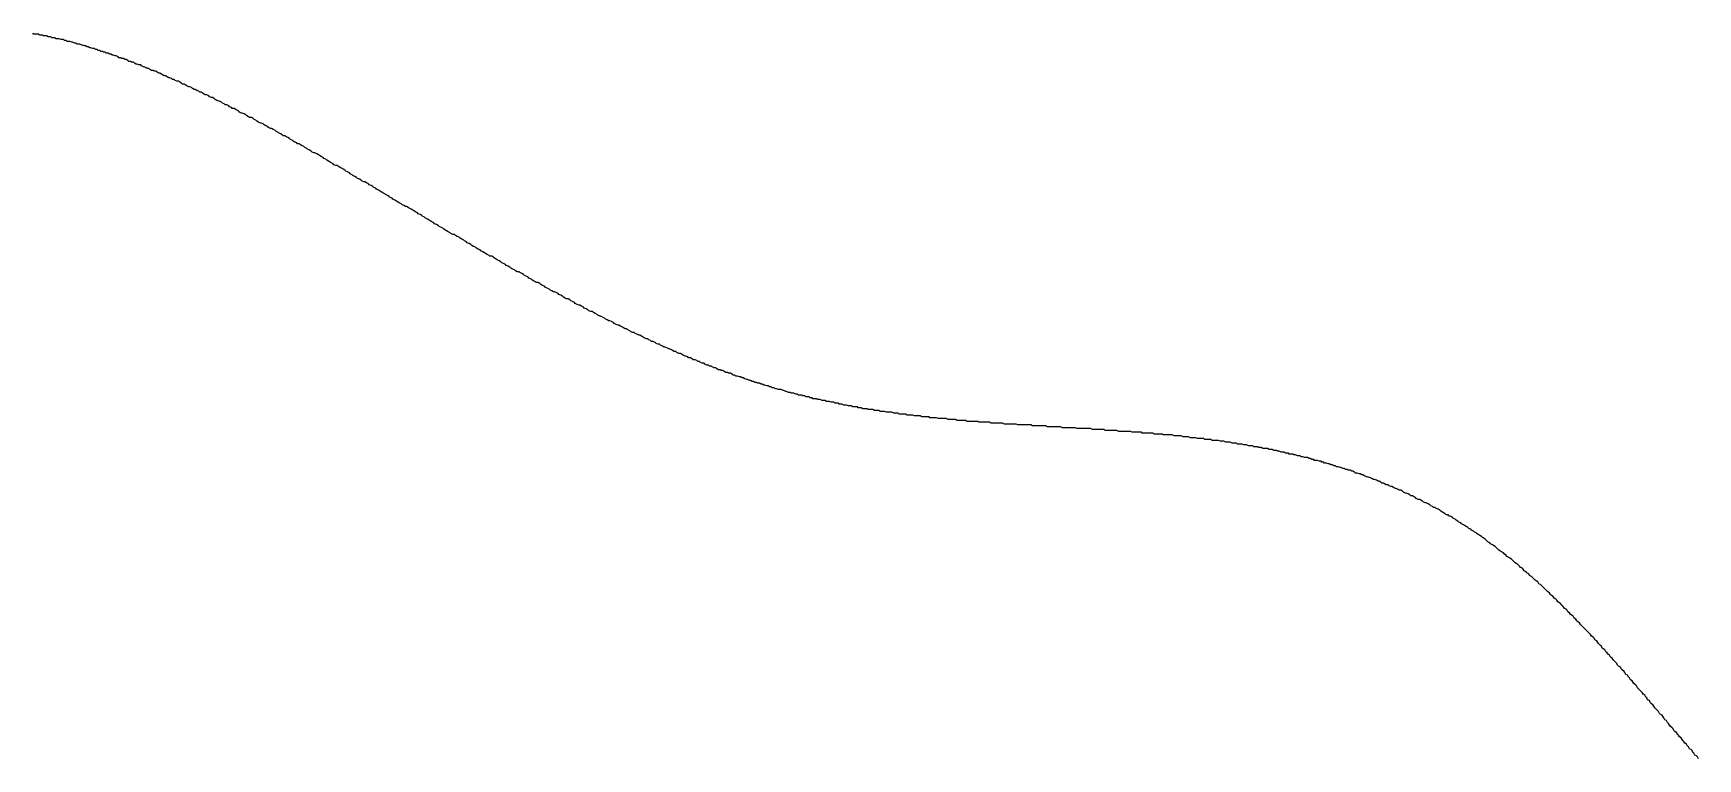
# Model space of a CAD drawing. Header units: millimetres. Extents: x 111 to 2999, y 81 to 1941.
# Drawn here: x 975.25 to 993.59, y 1430.98 to 1438.98 of the extents above; entities that cross this region are included whole.
import ezdxf

# ---------------------------------------------------------------- set-up
doc = ezdxf.new("R2010")
doc.units = ezdxf.units.MM

msp = doc.modelspace()

# ---------------------------------------------------------------- linework, layer by layer
msp.add_polyline3d([(993.6, 1430.983, 0), (993.59, 1431.003, 0), (993.58, 1431.013, 0), (993.56, 1431.023, 0), (993.55, 1431.043, 0), (993.54, 1431.053, 0), (993.53, 1431.073, 0), (993.52, 1431.083, 0), (993.5, 1431.093, 0), (993.49, 1431.113, 0), (993.48, 1431.123, 0), (993.47, 1431.143, 0), (993.45, 1431.153, 0), (993.44, 1431.173, 0), (993.43, 1431.183, 0), (993.42, 1431.193, 0), (993.41, 1431.213, 0), (993.39, 1431.223, 0), (993.38, 1431.243, 0), (993.37, 1431.253, 0), (993.36, 1431.273, 0), (993.34, 1431.283, 0), (993.33, 1431.293, 0), (993.32, 1431.313, 0), (993.31, 1431.323, 0), (993.29, 1431.343, 0), (993.28, 1431.353, 0), (993.27, 1431.373, 0), (993.26, 1431.383, 0), (993.25, 1431.403, 0), (993.23, 1431.413, 0), (993.22, 1431.433, 0), (993.21, 1431.443, 0), (993.2, 1431.463, 0), (993.18, 1431.473, 0), (993.17, 1431.483, 0), (993.16, 1431.503, 0), (993.15, 1431.513, 0), (993.13, 1431.533, 0), (993.12, 1431.543, 0), (993.11, 1431.563, 0), (993.1, 1431.573, 0), (993.08, 1431.593, 0), (993.07, 1431.603, 0), (993.06, 1431.623, 0), (993.04, 1431.633, 0), (993.03, 1431.653, 0), (993.02, 1431.663, 0), (993.01, 1431.683, 0), (992.99, 1431.693, 0), (992.98, 1431.713, 0), (992.97, 1431.723, 0), (992.96, 1431.733, 0), (992.94, 1431.753, 0), (992.93, 1431.763, 0), (992.92, 1431.783, 0), (992.91, 1431.793, 0), (992.89, 1431.813, 0), (992.88, 1431.823, 0), (992.87, 1431.843, 0), (992.85, 1431.853, 0), (992.84, 1431.873, 0), (992.83, 1431.883, 0), (992.82, 1431.903, 0), (992.8, 1431.913, 0), (992.79, 1431.933, 0), (992.78, 1431.943, 0), (992.76, 1431.963, 0), (992.75, 1431.973, 0), (992.74, 1431.993, 0), (992.72, 1432.003, 0), (992.71, 1432.013, 0), (992.7, 1432.033, 0), (992.69, 1432.043, 0), (992.67, 1432.063, 0), (992.66, 1432.073, 0), (992.65, 1432.093, 0), (992.63, 1432.103, 0), (992.62, 1432.123, 0), (992.61, 1432.133, 0), (992.59, 1432.153, 0), (992.58, 1432.163, 0), (992.57, 1432.183, 0), (992.55, 1432.193, 0), (992.54, 1432.203, 0), (992.53, 1432.223, 0), (992.52, 1432.233, 0), (992.5, 1432.253, 0), (992.49, 1432.263, 0), (992.48, 1432.283, 0), (992.46, 1432.293, 0), (992.45, 1432.313, 0), (992.44, 1432.323, 0), (992.42, 1432.333, 0), (992.41, 1432.353, 0), (992.4, 1432.363, 0), (992.38, 1432.383, 0), (992.37, 1432.393, 0), (992.35, 1432.413, 0), (992.34, 1432.423, 0), (992.33, 1432.433, 0), (992.31, 1432.453, 0), (992.3, 1432.463, 0), (992.29, 1432.483, 0), (992.27, 1432.493, 0), (992.26, 1432.503, 0), (992.25, 1432.523, 0), (992.23, 1432.533, 0), (992.22, 1432.553, 0), (992.21, 1432.563, 0), (992.19, 1432.573, 0), (992.18, 1432.593, 0), (992.16, 1432.603, 0), (992.15, 1432.623, 0), (992.14, 1432.633, 0), (992.12, 1432.643, 0), (992.11, 1432.663, 0), (992.1, 1432.673, 0), (992.08, 1432.693, 0), (992.07, 1432.703, 0), (992.05, 1432.713, 0), (992.04, 1432.733, 0), (992.03, 1432.743, 0), (992.01, 1432.753, 0), (992, 1432.773, 0), (991.98, 1432.783, 0), (991.97, 1432.793, 0), (991.96, 1432.813, 0), (991.94, 1432.823, 0), (991.93, 1432.833, 0), (991.91, 1432.853, 0), (991.9, 1432.863, 0), (991.89, 1432.873, 0), (991.87, 1432.893, 0), (991.86, 1432.903, 0), (991.84, 1432.913, 0), (991.83, 1432.933, 0), (991.81, 1432.943, 0), (991.8, 1432.953, 0), (991.79, 1432.963, 0), (991.77, 1432.983, 0), (991.76, 1432.993, 0), (991.74, 1433.003, 0), (991.73, 1433.023, 0), (991.71, 1433.033, 0), (991.7, 1433.043, 0), (991.68, 1433.053, 0), (991.67, 1433.073, 0), (991.66, 1433.083, 0), (991.64, 1433.093, 0), (991.63, 1433.103, 0), (991.61, 1433.123, 0), (991.6, 1433.133, 0), (991.58, 1433.143, 0), (991.57, 1433.153, 0), (991.55, 1433.173, 0), (991.54, 1433.183, 0), (991.52, 1433.193, 0), (991.51, 1433.203, 0), (991.49, 1433.213, 0), (991.48, 1433.223, 0), (991.46, 1433.243, 0), (991.45, 1433.253, 0), (991.43, 1433.263, 0), (991.42, 1433.273, 0), (991.4, 1433.283, 0), (991.39, 1433.293, 0), (991.37, 1433.313, 0), (991.36, 1433.323, 0), (991.34, 1433.333, 0), (991.33, 1433.343, 0), (991.31, 1433.353, 0), (991.3, 1433.363, 0), (991.28, 1433.373, 0), (991.27, 1433.383, 0), (991.25, 1433.403, 0), (991.24, 1433.413, 0), (991.22, 1433.423, 0), (991.21, 1433.433, 0), (991.19, 1433.443, 0), (991.18, 1433.453, 0), (991.16, 1433.463, 0), (991.15, 1433.473, 0), (991.13, 1433.483, 0), (991.12, 1433.493, 0), (991.1, 1433.503, 0), (991.09, 1433.513, 0), (991.07, 1433.523, 0), (991.06, 1433.533, 0), (991.04, 1433.543, 0), (991.02, 1433.553, 0), (991.01, 1433.563, 0), (990.99, 1433.573, 0), (990.98, 1433.583, 0), (990.96, 1433.593, 0), (990.95, 1433.603, 0), (990.93, 1433.613, 0), (990.92, 1433.623, 0), (990.9, 1433.633, 0), (990.89, 1433.643, 0), (990.87, 1433.653, 0), (990.85, 1433.663, 0), (990.84, 1433.673, 0), (990.82, 1433.673, 0), (990.81, 1433.683, 0), (990.79, 1433.693, 0), (990.78, 1433.703, 0), (990.76, 1433.713, 0), (990.75, 1433.723, 0), (990.73, 1433.733, 0), (990.71, 1433.743, 0), (990.7, 1433.753, 0), (990.68, 1433.753, 0), (990.67, 1433.763, 0), (990.65, 1433.773, 0), (990.64, 1433.783, 0), (990.62, 1433.793, 0), (990.6, 1433.803, 0), (990.59, 1433.803, 0), (990.57, 1433.813, 0), (990.56, 1433.823, 0), (990.54, 1433.833, 0), (990.53, 1433.843, 0), (990.51, 1433.843, 0), (990.49, 1433.853, 0), (990.48, 1433.863, 0), (990.46, 1433.873, 0), (990.45, 1433.883, 0), (990.43, 1433.883, 0), (990.42, 1433.893, 0), (990.4, 1433.903, 0), (990.38, 1433.913, 0), (990.37, 1433.913, 0), (990.35, 1433.923, 0), (990.34, 1433.933, 0), (990.32, 1433.943, 0), (990.3, 1433.943, 0), (990.29, 1433.953, 0), (990.27, 1433.963, 0), (990.26, 1433.963, 0), (990.24, 1433.973, 0), (990.22, 1433.983, 0), (990.21, 1433.983, 0), (990.19, 1433.993, 0), (990.18, 1434.003, 0), (990.16, 1434.003, 0), (990.14, 1434.013, 0), (990.13, 1434.023, 0), (990.11, 1434.023, 0), (990.1, 1434.033, 0), (990.08, 1434.043, 0), (990.07, 1434.043, 0), (990.05, 1434.053, 0), (990.03, 1434.063, 0), (990.02, 1434.063, 0), (990, 1434.073, 0), (989.98, 1434.083, 0), (989.97, 1434.083, 0), (989.95, 1434.093, 0), (989.94, 1434.093, 0), (989.92, 1434.103, 0), (989.9, 1434.113, 0), (989.89, 1434.113, 0), (989.87, 1434.123, 0), (989.86, 1434.123, 0), (989.84, 1434.133, 0), (989.82, 1434.133, 0), (989.81, 1434.143, 0), (989.79, 1434.153, 0), (989.78, 1434.153, 0), (989.76, 1434.163, 0), (989.74, 1434.163, 0), (989.73, 1434.173, 0), (989.71, 1434.173, 0), (989.7, 1434.183, 0), (989.68, 1434.183, 0), (989.66, 1434.193, 0), (989.65, 1434.193, 0), (989.63, 1434.203, 0), (989.61, 1434.203, 0), (989.6, 1434.213, 0), (989.58, 1434.213, 0), (989.57, 1434.223, 0), (989.55, 1434.223, 0), (989.53, 1434.233, 0), (989.52, 1434.233, 0), (989.5, 1434.243, 0), (989.48, 1434.243, 0), (989.47, 1434.253, 0), (989.45, 1434.253, 0), (989.44, 1434.263, 0), (989.42, 1434.263, 0), (989.4, 1434.273, 0), (989.39, 1434.273, 0), (989.37, 1434.273, 0), (989.36, 1434.283, 0), (989.34, 1434.283, 0), (989.32, 1434.293, 0), (989.31, 1434.293, 0), (989.29, 1434.303, 0), (989.27, 1434.303, 0), (989.26, 1434.303, 0), (989.24, 1434.313, 0), (989.22, 1434.313, 0), (989.21, 1434.323, 0), (989.19, 1434.323, 0), (989.18, 1434.323, 0), (989.16, 1434.333, 0), (989.14, 1434.333, 0), (989.13, 1434.343, 0), (989.11, 1434.343, 0), (989.09, 1434.343, 0), (989.08, 1434.353, 0), (989.06, 1434.353, 0), (989.05, 1434.353, 0), (989.03, 1434.363, 0), (989.01, 1434.363, 0), (989, 1434.363, 0), (988.98, 1434.373, 0), (988.96, 1434.373, 0), (988.95, 1434.383, 0), (988.93, 1434.383, 0), (988.92, 1434.383, 0), (988.9, 1434.393, 0), (988.88, 1434.393, 0), (988.87, 1434.393, 0), (988.85, 1434.403, 0), (988.83, 1434.403, 0), (988.82, 1434.403, 0), (988.8, 1434.403, 0), (988.78, 1434.413, 0), (988.77, 1434.413, 0), (988.75, 1434.413, 0), (988.74, 1434.423, 0), (988.72, 1434.423, 0), (988.7, 1434.423, 0), (988.69, 1434.433, 0), (988.67, 1434.433, 0), (988.65, 1434.433, 0), (988.64, 1434.433, 0), (988.62, 1434.443, 0), (988.6, 1434.443, 0), (988.59, 1434.443, 0), (988.57, 1434.453, 0), (988.56, 1434.453, 0), (988.54, 1434.453, 0), (988.52, 1434.453, 0), (988.51, 1434.463, 0), (988.49, 1434.463, 0), (988.47, 1434.463, 0), (988.46, 1434.463, 0), (988.44, 1434.473, 0), (988.42, 1434.473, 0), (988.41, 1434.473, 0), (988.39, 1434.473, 0), (988.37, 1434.483, 0), (988.36, 1434.483, 0), (988.34, 1434.483, 0), (988.33, 1434.483, 0), (988.31, 1434.493, 0), (988.29, 1434.493, 0), (988.28, 1434.493, 0), (988.26, 1434.493, 0), (988.24, 1434.493, 0), (988.23, 1434.503, 0), (988.21, 1434.503, 0), (988.19, 1434.503, 0), (988.18, 1434.503, 0), (988.16, 1434.503, 0), (988.15, 1434.513, 0), (988.13, 1434.513, 0), (988.11, 1434.513, 0), (988.1, 1434.513, 0), (988.08, 1434.513, 0), (988.06, 1434.523, 0), (988.05, 1434.523, 0), (988.03, 1434.523, 0), (988.01, 1434.523, 0), (988, 1434.523, 0), (987.98, 1434.533, 0), (987.96, 1434.533, 0), (987.95, 1434.533, 0), (987.93, 1434.533, 0), (987.92, 1434.533, 0), (987.9, 1434.543, 0), (987.88, 1434.543, 0), (987.87, 1434.543, 0), (987.85, 1434.543, 0), (987.83, 1434.543, 0), (987.82, 1434.543, 0), (987.8, 1434.553, 0), (987.78, 1434.553, 0), (987.77, 1434.553, 0), (987.75, 1434.553, 0), (987.74, 1434.553, 0), (987.72, 1434.553, 0), (987.7, 1434.553, 0), (987.69, 1434.563, 0), (987.67, 1434.563, 0), (987.65, 1434.563, 0), (987.64, 1434.563, 0), (987.62, 1434.563, 0), (987.6, 1434.563, 0), (987.59, 1434.573, 0), (987.57, 1434.573, 0), (987.55, 1434.573, 0), (987.54, 1434.573, 0), (987.52, 1434.573, 0), (987.51, 1434.573, 0), (987.49, 1434.573, 0), (987.47, 1434.573, 0), (987.46, 1434.583, 0), (987.44, 1434.583, 0), (987.42, 1434.583, 0), (987.41, 1434.583, 0), (987.39, 1434.583, 0), (987.37, 1434.583, 0), (987.36, 1434.583, 0), (987.34, 1434.593, 0), (987.33, 1434.593, 0), (987.31, 1434.593, 0), (987.29, 1434.593, 0), (987.28, 1434.593, 0), (987.26, 1434.593, 0), (987.24, 1434.593, 0), (987.23, 1434.593, 0), (987.21, 1434.593, 0), (987.19, 1434.603, 0), (987.18, 1434.603, 0), (987.16, 1434.603, 0), (987.14, 1434.603, 0), (987.13, 1434.603, 0), (987.11, 1434.603, 0), (987.1, 1434.603, 0), (987.08, 1434.603, 0), (987.06, 1434.603, 0), (987.05, 1434.613, 0), (987.03, 1434.613, 0), (987.01, 1434.613, 0), (987, 1434.613, 0), (986.98, 1434.613, 0), (986.96, 1434.613, 0), (986.95, 1434.613, 0), (986.93, 1434.613, 0), (986.92, 1434.613, 0), (986.9, 1434.623, 0), (986.88, 1434.623, 0), (986.87, 1434.623, 0), (986.85, 1434.623, 0), (986.83, 1434.623, 0), (986.82, 1434.623, 0), (986.8, 1434.623, 0), (986.78, 1434.623, 0), (986.77, 1434.623, 0), (986.75, 1434.623, 0), (986.73, 1434.633, 0), (986.72, 1434.633, 0), (986.7, 1434.633, 0), (986.69, 1434.633, 0), (986.67, 1434.633, 0), (986.65, 1434.633, 0), (986.64, 1434.633, 0), (986.62, 1434.633, 0), (986.6, 1434.633, 0), (986.59, 1434.633, 0), (986.57, 1434.643, 0), (986.55, 1434.643, 0), (986.54, 1434.643, 0), (986.52, 1434.643, 0), (986.51, 1434.643, 0), (986.49, 1434.643, 0), (986.47, 1434.643, 0), (986.46, 1434.643, 0), (986.44, 1434.643, 0), (986.42, 1434.643, 0), (986.41, 1434.653, 0), (986.39, 1434.653, 0), (986.37, 1434.653, 0), (986.36, 1434.653, 0), (986.34, 1434.653, 0), (986.33, 1434.653, 0), (986.31, 1434.653, 0), (986.29, 1434.653, 0), (986.28, 1434.653, 0), (986.26, 1434.653, 0), (986.24, 1434.663, 0), (986.23, 1434.663, 0), (986.21, 1434.663, 0), (986.19, 1434.663, 0), (986.18, 1434.663, 0), (986.16, 1434.663, 0), (986.15, 1434.663, 0), (986.13, 1434.663, 0), (986.11, 1434.663, 0), (986.1, 1434.663, 0), (986.08, 1434.673, 0), (986.06, 1434.673, 0), (986.05, 1434.673, 0), (986.03, 1434.673, 0), (986.01, 1434.673, 0), (986, 1434.673, 0), (985.98, 1434.673, 0), (985.97, 1434.673, 0), (985.95, 1434.673, 0), (985.93, 1434.683, 0), (985.92, 1434.683, 0), (985.9, 1434.683, 0), (985.88, 1434.683, 0), (985.87, 1434.683, 0), (985.85, 1434.683, 0), (985.83, 1434.683, 0), (985.82, 1434.683, 0), (985.8, 1434.683, 0), (985.79, 1434.693, 0), (985.77, 1434.693, 0), (985.75, 1434.693, 0), (985.74, 1434.693, 0), (985.72, 1434.693, 0), (985.7, 1434.693, 0), (985.69, 1434.693, 0), (985.67, 1434.693, 0), (985.66, 1434.703, 0), (985.64, 1434.703, 0), (985.62, 1434.703, 0), (985.61, 1434.703, 0), (985.59, 1434.703, 0), (985.57, 1434.703, 0), (985.56, 1434.703, 0), (985.54, 1434.703, 0), (985.52, 1434.713, 0), (985.51, 1434.713, 0), (985.49, 1434.713, 0), (985.48, 1434.713, 0), (985.46, 1434.713, 0), (985.44, 1434.713, 0), (985.43, 1434.713, 0), (985.41, 1434.723, 0), (985.39, 1434.723, 0), (985.38, 1434.723, 0), (985.36, 1434.723, 0), (985.35, 1434.723, 0), (985.33, 1434.723, 0), (985.31, 1434.733, 0), (985.3, 1434.733, 0), (985.28, 1434.733, 0), (985.26, 1434.733, 0), (985.25, 1434.733, 0), (985.23, 1434.733, 0), (985.22, 1434.733, 0), (985.2, 1434.743, 0), (985.18, 1434.743, 0), (985.17, 1434.743, 0), (985.15, 1434.743, 0), (985.13, 1434.743, 0), (985.12, 1434.753, 0), (985.1, 1434.753, 0), (985.09, 1434.753, 0), (985.07, 1434.753, 0), (985.05, 1434.753, 0), (985.04, 1434.753, 0), (985.02, 1434.763, 0), (985, 1434.763, 0), (984.99, 1434.763, 0), (984.97, 1434.763, 0), (984.96, 1434.763, 0), (984.94, 1434.773, 0), (984.92, 1434.773, 0), (984.91, 1434.773, 0), (984.89, 1434.773, 0), (984.88, 1434.773, 0), (984.86, 1434.783, 0), (984.84, 1434.783, 0), (984.83, 1434.783, 0), (984.81, 1434.783, 0), (984.79, 1434.783, 0), (984.78, 1434.793, 0), (984.76, 1434.793, 0), (984.75, 1434.793, 0), (984.73, 1434.793, 0), (984.71, 1434.803, 0), (984.7, 1434.803, 0), (984.68, 1434.803, 0), (984.66, 1434.803, 0), (984.65, 1434.803, 0), (984.63, 1434.813, 0), (984.62, 1434.813, 0), (984.6, 1434.813, 0), (984.58, 1434.813, 0), (984.57, 1434.823, 0), (984.55, 1434.823, 0), (984.54, 1434.823, 0), (984.52, 1434.823, 0), (984.5, 1434.833, 0), (984.49, 1434.833, 0), (984.47, 1434.833, 0), (984.45, 1434.833, 0), (984.44, 1434.843, 0), (984.42, 1434.843, 0), (984.41, 1434.843, 0), (984.39, 1434.843, 0), (984.37, 1434.853, 0), (984.36, 1434.853, 0), (984.34, 1434.853, 0), (984.33, 1434.863, 0), (984.31, 1434.863, 0), (984.29, 1434.863, 0), (984.28, 1434.863, 0), (984.26, 1434.873, 0), (984.25, 1434.873, 0), (984.23, 1434.873, 0), (984.21, 1434.883, 0), (984.2, 1434.883, 0), (984.18, 1434.883, 0), (984.16, 1434.893, 0), (984.15, 1434.893, 0), (984.13, 1434.893, 0), (984.12, 1434.903, 0), (984.1, 1434.903, 0), (984.08, 1434.903, 0), (984.07, 1434.913, 0), (984.05, 1434.913, 0), (984.04, 1434.913, 0), (984.02, 1434.923, 0), (984, 1434.923, 0), (983.99, 1434.923, 0), (983.97, 1434.933, 0), (983.96, 1434.933, 0), (983.94, 1434.933, 0), (983.92, 1434.943, 0), (983.91, 1434.943, 0), (983.89, 1434.943, 0), (983.88, 1434.953, 0), (983.86, 1434.953, 0), (983.84, 1434.953, 0), (983.83, 1434.963, 0), (983.81, 1434.963, 0), (983.8, 1434.973, 0), (983.78, 1434.973, 0), (983.76, 1434.973, 0), (983.75, 1434.983, 0), (983.73, 1434.983, 0), (983.72, 1434.993, 0), (983.7, 1434.993, 0), (983.68, 1434.993, 0), (983.67, 1435.003, 0), (983.65, 1435.003, 0), (983.63, 1435.013, 0), (983.62, 1435.013, 0), (983.6, 1435.013, 0), (983.59, 1435.023, 0), (983.57, 1435.023, 0), (983.55, 1435.033, 0), (983.54, 1435.033, 0), (983.52, 1435.043, 0), (983.51, 1435.043, 0), (983.49, 1435.053, 0), (983.47, 1435.053, 0), (983.46, 1435.053, 0), (983.44, 1435.063, 0), (983.43, 1435.063, 0), (983.41, 1435.073, 0), (983.39, 1435.073, 0), (983.38, 1435.083, 0), (983.36, 1435.083, 0), (983.35, 1435.093, 0), (983.33, 1435.093, 0), (983.31, 1435.103, 0), (983.3, 1435.103, 0), (983.28, 1435.113, 0), (983.27, 1435.113, 0), (983.25, 1435.123, 0), (983.23, 1435.123, 0), (983.22, 1435.133, 0), (983.2, 1435.133, 0), (983.19, 1435.143, 0), (983.17, 1435.143, 0), (983.15, 1435.153, 0), (983.14, 1435.153, 0), (983.12, 1435.163, 0), (983.11, 1435.163, 0), (983.09, 1435.173, 0), (983.07, 1435.183, 0), (983.06, 1435.183, 0), (983.04, 1435.193, 0), (983.03, 1435.193, 0), (983.01, 1435.203, 0), (982.99, 1435.203, 0), (982.98, 1435.213, 0), (982.96, 1435.213, 0), (982.95, 1435.223, 0), (982.93, 1435.233, 0), (982.91, 1435.233, 0), (982.9, 1435.243, 0), (982.88, 1435.243, 0), (982.86, 1435.253, 0), (982.85, 1435.263, 0), (982.83, 1435.263, 0), (982.82, 1435.273, 0), (982.8, 1435.273, 0), (982.78, 1435.283, 0), (982.77, 1435.293, 0), (982.75, 1435.293, 0), (982.73, 1435.303, 0), (982.72, 1435.313, 0), (982.7, 1435.313, 0), (982.69, 1435.323, 0), (982.67, 1435.323, 0), (982.65, 1435.333, 0), (982.64, 1435.343, 0), (982.62, 1435.343, 0), (982.6, 1435.353, 0), (982.59, 1435.363, 0), (982.57, 1435.363, 0), (982.56, 1435.373, 0), (982.54, 1435.383, 0), (982.52, 1435.383, 0), (982.51, 1435.393, 0), (982.49, 1435.403, 0), (982.47, 1435.403, 0), (982.46, 1435.413, 0), (982.44, 1435.423, 0), (982.43, 1435.423, 0), (982.41, 1435.433, 0), (982.39, 1435.443, 0), (982.38, 1435.453, 0), (982.36, 1435.453, 0), (982.34, 1435.463, 0), (982.33, 1435.473, 0), (982.31, 1435.473, 0), (982.29, 1435.483, 0), (982.28, 1435.493, 0), (982.26, 1435.503, 0), (982.25, 1435.503, 0), (982.23, 1435.513, 0), (982.21, 1435.523, 0), (982.2, 1435.523, 0), (982.18, 1435.533, 0), (982.16, 1435.543, 0), (982.15, 1435.553, 0), (982.13, 1435.553, 0), (982.11, 1435.563, 0), (982.1, 1435.573, 0), (982.08, 1435.583, 0), (982.06, 1435.583, 0), (982.05, 1435.593, 0), (982.03, 1435.603, 0), (982.02, 1435.613, 0), (982, 1435.613, 0), (981.98, 1435.623, 0), (981.97, 1435.633, 0), (981.95, 1435.643, 0), (981.93, 1435.653, 0), (981.92, 1435.653, 0), (981.9, 1435.663, 0), (981.88, 1435.673, 0), (981.87, 1435.683, 0), (981.85, 1435.683, 0), (981.83, 1435.693, 0), (981.82, 1435.703, 0), (981.8, 1435.713, 0), (981.79, 1435.723, 0), (981.77, 1435.723, 0), (981.75, 1435.733, 0), (981.74, 1435.743, 0), (981.72, 1435.753, 0), (981.7, 1435.763, 0), (981.69, 1435.763, 0), (981.67, 1435.773, 0), (981.65, 1435.783, 0), (981.64, 1435.793, 0), (981.62, 1435.803, 0), (981.6, 1435.813, 0), (981.59, 1435.813, 0), (981.57, 1435.823, 0), (981.55, 1435.833, 0), (981.54, 1435.843, 0), (981.52, 1435.853, 0), (981.5, 1435.863, 0), (981.49, 1435.863, 0), (981.47, 1435.873, 0), (981.46, 1435.883, 0), (981.44, 1435.893, 0), (981.42, 1435.903, 0), (981.41, 1435.913, 0), (981.39, 1435.913, 0), (981.37, 1435.923, 0), (981.36, 1435.933, 0), (981.34, 1435.943, 0), (981.32, 1435.953, 0), (981.31, 1435.963, 0), (981.29, 1435.973, 0), (981.27, 1435.983, 0), (981.26, 1435.983, 0), (981.24, 1435.993, 0), (981.22, 1436.003, 0), (981.21, 1436.013, 0), (981.19, 1436.023, 0), (981.17, 1436.033, 0), (981.16, 1436.043, 0), (981.14, 1436.053, 0), (981.12, 1436.053, 0), (981.11, 1436.063, 0), (981.09, 1436.073, 0), (981.08, 1436.083, 0), (981.06, 1436.093, 0), (981.04, 1436.103, 0), (981.03, 1436.113, 0), (981.01, 1436.123, 0), (980.99, 1436.133, 0), (980.98, 1436.133, 0), (980.96, 1436.143, 0), (980.94, 1436.153, 0), (980.93, 1436.163, 0), (980.91, 1436.173, 0), (980.89, 1436.183, 0), (980.88, 1436.193, 0), (980.86, 1436.203, 0), (980.84, 1436.213, 0), (980.83, 1436.223, 0), (980.81, 1436.233, 0), (980.79, 1436.233, 0), (980.78, 1436.243, 0), (980.76, 1436.253, 0), (980.74, 1436.263, 0), (980.73, 1436.273, 0), (980.71, 1436.283, 0), (980.7, 1436.293, 0), (980.68, 1436.303, 0), (980.66, 1436.313, 0), (980.65, 1436.323, 0), (980.63, 1436.333, 0), (980.61, 1436.343, 0), (980.6, 1436.353, 0), (980.58, 1436.353, 0), (980.56, 1436.363, 0), (980.55, 1436.373, 0), (980.53, 1436.383, 0), (980.51, 1436.393, 0), (980.5, 1436.403, 0), (980.48, 1436.413, 0), (980.46, 1436.423, 0), (980.45, 1436.433, 0), (980.43, 1436.443, 0), (980.41, 1436.453, 0), (980.4, 1436.463, 0), (980.38, 1436.473, 0), (980.36, 1436.483, 0), (980.35, 1436.493, 0), (980.33, 1436.503, 0), (980.32, 1436.513, 0), (980.3, 1436.523, 0), (980.28, 1436.523, 0), (980.27, 1436.533, 0), (980.25, 1436.543, 0), (980.23, 1436.553, 0), (980.22, 1436.563, 0), (980.2, 1436.573, 0), (980.18, 1436.583, 0), (980.17, 1436.593, 0), (980.15, 1436.603, 0), (980.13, 1436.613, 0), (980.12, 1436.623, 0), (980.1, 1436.633, 0), (980.08, 1436.643, 0), (980.07, 1436.653, 0), (980.05, 1436.663, 0), (980.03, 1436.673, 0), (980.02, 1436.683, 0), (980, 1436.693, 0), (979.99, 1436.703, 0), (979.97, 1436.713, 0), (979.95, 1436.723, 0), (979.94, 1436.733, 0), (979.92, 1436.743, 0), (979.9, 1436.753, 0), (979.89, 1436.763, 0), (979.87, 1436.763, 0), (979.85, 1436.773, 0), (979.84, 1436.783, 0), (979.82, 1436.793, 0), (979.8, 1436.803, 0), (979.79, 1436.813, 0), (979.77, 1436.823, 0), (979.76, 1436.833, 0), (979.74, 1436.843, 0), (979.72, 1436.853, 0), (979.71, 1436.863, 0), (979.69, 1436.873, 0), (979.67, 1436.883, 0), (979.66, 1436.893, 0), (979.64, 1436.903, 0), (979.62, 1436.913, 0), (979.61, 1436.923, 0), (979.59, 1436.933, 0), (979.57, 1436.943, 0), (979.56, 1436.953, 0), (979.54, 1436.963, 0), (979.53, 1436.973, 0), (979.51, 1436.983, 0), (979.49, 1436.993, 0), (979.48, 1437.003, 0), (979.46, 1437.013, 0), (979.44, 1437.023, 0), (979.43, 1437.033, 0), (979.41, 1437.043, 0), (979.39, 1437.053, 0), (979.38, 1437.063, 0), (979.36, 1437.073, 0), (979.35, 1437.073, 0), (979.33, 1437.083, 0), (979.31, 1437.093, 0), (979.3, 1437.103, 0), (979.28, 1437.113, 0), (979.26, 1437.123, 0), (979.25, 1437.133, 0), (979.23, 1437.143, 0), (979.21, 1437.153, 0), (979.2, 1437.163, 0), (979.18, 1437.173, 0), (979.17, 1437.183, 0), (979.15, 1437.193, 0), (979.13, 1437.203, 0), (979.12, 1437.213, 0), (979.1, 1437.223, 0), (979.08, 1437.233, 0), (979.07, 1437.243, 0), (979.05, 1437.253, 0), (979.03, 1437.263, 0), (979.02, 1437.273, 0), (979, 1437.283, 0), (978.99, 1437.293, 0), (978.97, 1437.303, 0), (978.95, 1437.313, 0), (978.94, 1437.323, 0), (978.92, 1437.333, 0), (978.9, 1437.343, 0), (978.89, 1437.343, 0), (978.87, 1437.353, 0), (978.86, 1437.363, 0), (978.84, 1437.373, 0), (978.82, 1437.383, 0), (978.81, 1437.393, 0), (978.79, 1437.403, 0), (978.77, 1437.413, 0), (978.76, 1437.423, 0), (978.74, 1437.433, 0), (978.73, 1437.443, 0), (978.71, 1437.453, 0), (978.69, 1437.463, 0), (978.68, 1437.473, 0), (978.66, 1437.483, 0), (978.65, 1437.493, 0), (978.63, 1437.503, 0), (978.61, 1437.513, 0), (978.6, 1437.523, 0), (978.58, 1437.523, 0), (978.56, 1437.533, 0), (978.55, 1437.543, 0), (978.53, 1437.553, 0), (978.52, 1437.563, 0), (978.5, 1437.573, 0), (978.48, 1437.583, 0), (978.47, 1437.593, 0), (978.45, 1437.603, 0), (978.44, 1437.613, 0), (978.42, 1437.623, 0), (978.4, 1437.633, 0), (978.39, 1437.643, 0), (978.37, 1437.653, 0), (978.35, 1437.663, 0), (978.34, 1437.663, 0), (978.32, 1437.673, 0), (978.31, 1437.683, 0), (978.29, 1437.693, 0), (978.27, 1437.703, 0), (978.26, 1437.713, 0), (978.24, 1437.723, 0), (978.23, 1437.733, 0), (978.21, 1437.743, 0), (978.19, 1437.753, 0), (978.18, 1437.763, 0), (978.16, 1437.763, 0), (978.15, 1437.773, 0), (978.13, 1437.783, 0), (978.11, 1437.793, 0), (978.1, 1437.803, 0), (978.08, 1437.813, 0), (978.07, 1437.823, 0), (978.05, 1437.833, 0), (978.03, 1437.843, 0), (978.02, 1437.853, 0), (978, 1437.853, 0), (977.99, 1437.863, 0), (977.97, 1437.873, 0), (977.95, 1437.883, 0), (977.94, 1437.893, 0), (977.92, 1437.903, 0), (977.91, 1437.913, 0), (977.89, 1437.923, 0), (977.87, 1437.933, 0), (977.86, 1437.933, 0), (977.84, 1437.943, 0), (977.83, 1437.953, 0), (977.81, 1437.963, 0), (977.79, 1437.973, 0), (977.78, 1437.983, 0), (977.76, 1437.993, 0), (977.75, 1437.993, 0), (977.73, 1438.003, 0), (977.71, 1438.013, 0), (977.7, 1438.023, 0), (977.68, 1438.033, 0), (977.67, 1438.043, 0), (977.65, 1438.053, 0), (977.63, 1438.053, 0), (977.62, 1438.063, 0), (977.6, 1438.073, 0), (977.59, 1438.083, 0), (977.57, 1438.093, 0), (977.55, 1438.103, 0), (977.54, 1438.103, 0), (977.52, 1438.113, 0), (977.51, 1438.123, 0), (977.49, 1438.133, 0), (977.48, 1438.143, 0), (977.46, 1438.153, 0), (977.44, 1438.153, 0), (977.43, 1438.163, 0), (977.41, 1438.173, 0), (977.4, 1438.183, 0), (977.38, 1438.193, 0), (977.36, 1438.193, 0), (977.35, 1438.203, 0), (977.33, 1438.213, 0), (977.32, 1438.223, 0), (977.3, 1438.233, 0), (977.29, 1438.233, 0), (977.27, 1438.243, 0), (977.25, 1438.253, 0), (977.24, 1438.263, 0), (977.22, 1438.273, 0), (977.21, 1438.273, 0), (977.19, 1438.283, 0), (977.18, 1438.293, 0), (977.16, 1438.303, 0), (977.14, 1438.303, 0), (977.13, 1438.313, 0), (977.11, 1438.323, 0), (977.1, 1438.333, 0), (977.08, 1438.333, 0), (977.07, 1438.343, 0), (977.05, 1438.353, 0), (977.03, 1438.363, 0), (977.02, 1438.363, 0), (977, 1438.373, 0), (976.99, 1438.383, 0), (976.97, 1438.393, 0), (976.96, 1438.393, 0), (976.94, 1438.403, 0), (976.92, 1438.413, 0), (976.91, 1438.423, 0), (976.89, 1438.423, 0), (976.88, 1438.433, 0), (976.86, 1438.443, 0), (976.85, 1438.453, 0), (976.83, 1438.453, 0), (976.81, 1438.463, 0), (976.8, 1438.473, 0), (976.78, 1438.473, 0), (976.77, 1438.483, 0), (976.75, 1438.493, 0), (976.74, 1438.493, 0), (976.72, 1438.503, 0), (976.71, 1438.513, 0), (976.69, 1438.513, 0), (976.67, 1438.523, 0), (976.66, 1438.533, 0), (976.64, 1438.543, 0), (976.63, 1438.543, 0), (976.61, 1438.553, 0), (976.6, 1438.563, 0), (976.58, 1438.563, 0), (976.57, 1438.573, 0), (976.55, 1438.573, 0), (976.53, 1438.583, 0), (976.52, 1438.593, 0), (976.5, 1438.593, 0), (976.49, 1438.603, 0), (976.47, 1438.613, 0), (976.46, 1438.613, 0), (976.44, 1438.623, 0), (976.43, 1438.633, 0), (976.41, 1438.633, 0), (976.39, 1438.643, 0), (976.38, 1438.643, 0), (976.36, 1438.653, 0), (976.35, 1438.663, 0), (976.33, 1438.663, 0), (976.32, 1438.673, 0), (976.3, 1438.673, 0), (976.29, 1438.683, 0), (976.27, 1438.693, 0), (976.26, 1438.693, 0), (976.24, 1438.703, 0), (976.22, 1438.703, 0), (976.21, 1438.713, 0), (976.19, 1438.713, 0), (976.18, 1438.723, 0), (976.16, 1438.733, 0), (976.15, 1438.733, 0), (976.13, 1438.743, 0), (976.12, 1438.743, 0), (976.1, 1438.753, 0), (976.09, 1438.753, 0), (976.07, 1438.763, 0), (976.05, 1438.763, 0), (976.04, 1438.773, 0), (976.02, 1438.773, 0), (976.01, 1438.783, 0), (975.99, 1438.783, 0), (975.98, 1438.793, 0), (975.96, 1438.793, 0), (975.95, 1438.803, 0), (975.93, 1438.803, 0), (975.92, 1438.813, 0), (975.9, 1438.813, 0), (975.88, 1438.823, 0), (975.87, 1438.823, 0), (975.85, 1438.833, 0), (975.84, 1438.833, 0), (975.82, 1438.843, 0), (975.81, 1438.843, 0), (975.79, 1438.853, 0), (975.78, 1438.853, 0), (975.76, 1438.863, 0), (975.75, 1438.863, 0), (975.73, 1438.863, 0), (975.72, 1438.873, 0), (975.7, 1438.873, 0), (975.68, 1438.883, 0), (975.67, 1438.883, 0), (975.65, 1438.893, 0), (975.64, 1438.893, 0), (975.62, 1438.893, 0), (975.61, 1438.903, 0), (975.59, 1438.903, 0), (975.58, 1438.913, 0), (975.56, 1438.913, 0), (975.55, 1438.913, 0), (975.53, 1438.923, 0), (975.52, 1438.923, 0), (975.5, 1438.923, 0), (975.48, 1438.933, 0), (975.47, 1438.933, 0), (975.45, 1438.933, 0), (975.44, 1438.943, 0), (975.42, 1438.943, 0), (975.41, 1438.943, 0), (975.39, 1438.953, 0), (975.38, 1438.953, 0), (975.36, 1438.953, 0), (975.35, 1438.963, 0), (975.33, 1438.963, 0), (975.32, 1438.963, 0), (975.3, 1438.973, 0), (975.29, 1438.973, 0), (975.27, 1438.973, 0), (975.25, 1438.973, 0), (975.24, 1438.983, 0)])

doc.saveas('drawing.dxf')
